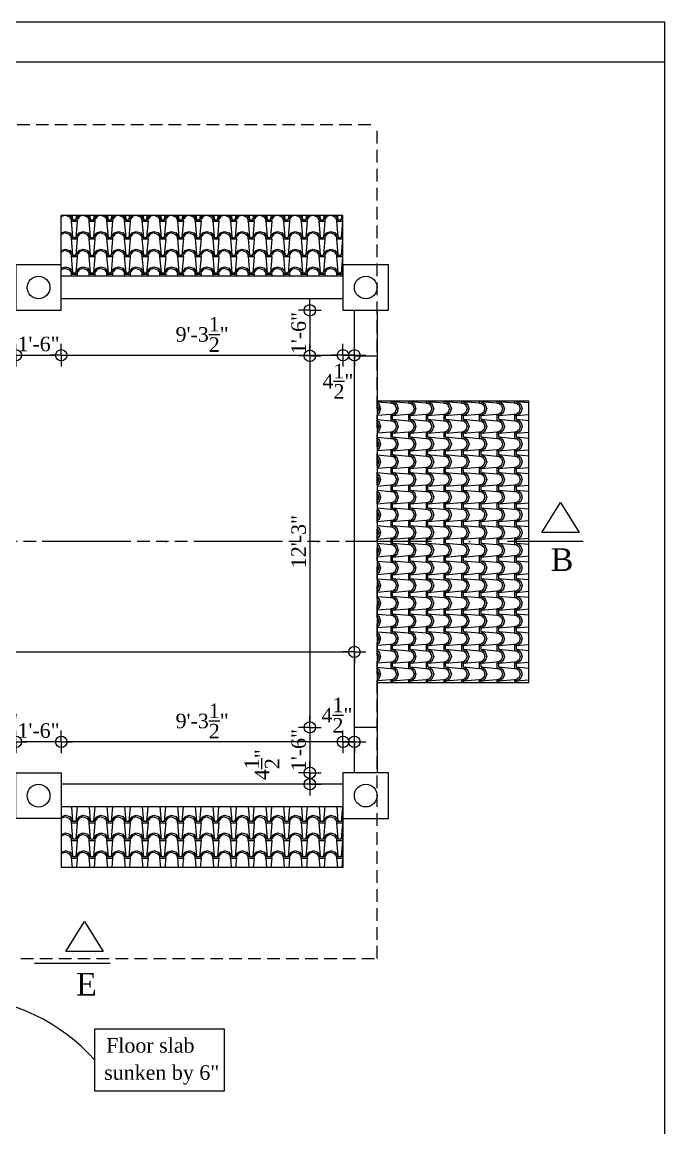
# Model space of a CAD drawing. Extents: x 13301 to 18078, y -1439 to 1911.
# Drawn here: x 15644.9 to 15899.3, y 416.3 to 853.8 of the extents above; entities that cross this region are included whole.
import ezdxf

# ---------------------------------------------------------------- set-up
doc = ezdxf.new("R2010")
doc.units = 0
doc.header["$LTSCALE"] = 20
doc.header["$MEASUREMENT"] = 0
doc.header["$PDMODE"] = 34
doc.header["$PDSIZE"] = 5
doc.linetypes.add('DASHDOT', pattern=[1, 0.5, -0.25, 0, -0.25])
doc.linetypes.add('HIDDEN', pattern=[0.375, 0.25, -0.125])
doc.layers.get('0').update_dxf_attribs({"linetype": 'CONTINUOUS'})
doc.layers.get('Defpoints').update_dxf_attribs({"linetype": 'CONTINUOUS'})
for name, color, linetype in [('border', 230, 'CONTINUOUS'), ('DETTEXT', 7, 'CONTINUOUS'), ('DIMLINE', 254, 'CONTINUOUS'), ('Roof lilne', 31, 'CONTINUOUS'), ('Secline', 13, 'CONTINUOUS'), ('TILE', 22, 'CONTINUOUS'), ('wall', 13, 'CONTINUOUS'), ('WOOD', 7, 'CONTINUOUS')]:
    doc.layers.add(name, color=color, linetype=linetype)
doc.layers.add('correct', color=230, linetype='CONTINUOUS', plot=False)
doc.styles.add('style3', font='TIMES.TTF')
doc.styles.add('style5', font='TIMES.TTF')
doc.dimstyles.new('arch61', dxfattribs={"dimscale": 0, "dimtxt": 5.75, "dimasz": 2.25, "dimexe": 0.18, "dimexo": 0.0625, "dimgap": 1.5, "dimtad": 1, "dimzin": 3, "dimdsep": 46, "dimlunit": 4, "dimtxsty": 'style3', "dimblk": 'BLK', "dimcen": 0, "dimse1": 1, "dimse2": 1, "dimclrd": 256, "dimclrt": 3, "dimazin": 0, "dimtfac": 1, "dimtix": 1, "dimtmove": 2, "dimatfit": 3, "dimldrblk": 'NONE', "dimfxl": 0, "dimtolj": 1, "dimtzin": 0, "dimlwd": -1, "dimarcsym": 0})
pattern_1 = [(274.9697, (61.23866, 1517.04105), (-6.999939149, 84.0000073606), [6.464304, -155.143247]), (180, (61.799, 1510.601), (-7, -7), [0.56, -6.44]), (0, (54.799, 1510.041), (7, 7), [1.96, -5.04]), (90, (56.759, 1510.041), (-7, 7), [0.7, -6.3]), (270, (61.239, 1510.741), (7, -7), [0.7, -6.3]), (0, (61.239, 1510.041), (7, 7), [0.56, -6.44]), (0, (54.799, 1510.601), (7, 7), [1.4, -5.6]), (85.0303, (56.19866, 1510.60105), (6.999939149, 84.0000073606), [6.464304, -155.143247]), (52.6961, (56.19866, 1510.95105), (-90.999901229, -119.000075192), [1.848056, -182.95725]), (18.4349, (57.3187, 1512.421), (14.00000304, 6.99998882), [1.770874, -20.365065]), (341.5651, (58.9987, 1512.981), (-14.00000304, 6.99998882), [1.770874, -20.365065]), (307.3039, (60.67866, 1512.42105), (90.999901229, -119.000075192), [1.848056, -182.95725]), (20.2249, (57.66866, 1511.93105), (-76.99998085, -28.000058349), [1.417395, -140.321804]), (339.7751, (58.99866, 1512.42105), (76.99998085, -28.000058349), [1.417395, -140.321804]), (307.4054, (60.32866, 1511.93105), (70.000069668, -90.999947255), [1.498063, -148.308475]), (52.5946, (56.75866, 1510.74105), (-70.000069668, -90.999947255), [1.498063, -148.308475])]

# ---------------------------------------------------------------- blocks, each defined once
blk = doc.blocks.new('BLK')
for q in [(0, 2), (-2, 0), (0, -2), (2, 0)]:
    blk.add_line((0, 0), q)
blk.add_circle((0, 0), 1)
blk = doc.blocks.new('*D273')
at = {"layer": 'Defpoints', "color": 0}
for p in [(15530.9, 744.29), (15642.4, 744.29), (15642.4, 722.02)]:
    blk.add_point(p, dxfattribs=at)
at = {"layer": 'DIMLINE'}
blk.add_line((15533.15, 722.02), (15640.15, 722.02), dxfattribs=at)
at = {"layer": 'DIMLINE', "xscale": 2.25, "yscale": 2.25, "zscale": 2.25, "rotation": 180}
blk.add_blockref('BLK', (15530.9, 722.02), dxfattribs=at)
at = {"layer": 'DIMLINE', "xscale": 2.25, "yscale": 2.25, "zscale": 2.25}
blk.add_blockref('BLK', (15642.4, 722.02), dxfattribs=at)
at = {"layer": 'DIMLINE', "color": 3, "insert": (15586.65, 730.27), "char_height": 5.75, "attachment_point": 5, "style": 'style3'}
blk.add_mtext('\\A1;9\'-3{\\H1.000000x;\\S1/2;}"', dxfattribs=at)
blk = doc.blocks.new('_None')
blk = doc.blocks.new('*D274')
at = {"layer": 'Defpoints', "color": 0}
for p in [(15642.4, 739.79), (15660.4, 739.79), (15660.4, 722.02)]:
    blk.add_point(p, dxfattribs=at)
at = {"layer": 'DIMLINE'}
blk.add_line((15644.65, 722.02), (15658.15, 722.02), dxfattribs=at)
at = {"layer": 'DIMLINE', "xscale": 2.25, "yscale": 2.25, "zscale": 2.25, "rotation": 180}
blk.add_blockref('BLK', (15642.4, 722.02), dxfattribs=at)
at = {"layer": 'DIMLINE', "xscale": 2.25, "yscale": 2.25, "zscale": 2.25}
blk.add_blockref('BLK', (15660.4, 722.02), dxfattribs=at)
at = {"layer": 'DIMLINE', "color": 3, "insert": (15651.4, 726.45), "char_height": 5.75, "attachment_point": 5, "style": 'style3'}
blk.add_mtext('\\A1;1\'-6"', dxfattribs=at)
blk = doc.blocks.new('*D275')
at = {"layer": 'Defpoints', "color": 0}
for p in [(15660.4, 744.29), (15771.9, 744.29), (15771.9, 722.02)]:
    blk.add_point(p, dxfattribs=at)
at = {"layer": 'DIMLINE'}
blk.add_line((15662.65, 722.02), (15769.65, 722.02), dxfattribs=at)
at = {"layer": 'DIMLINE', "xscale": 2.25, "yscale": 2.25, "zscale": 2.25, "rotation": 180}
blk.add_blockref('BLK', (15660.4, 722.02), dxfattribs=at)
at = {"layer": 'DIMLINE', "xscale": 2.25, "yscale": 2.25, "zscale": 2.25}
blk.add_blockref('BLK', (15771.9, 722.02), dxfattribs=at)
at = {"layer": 'DIMLINE', "color": 3, "insert": (15716.15, 730.27), "char_height": 5.75, "attachment_point": 5, "style": 'style3'}
blk.add_mtext('\\A1;9\'-3{\\H1.000000x;\\S1/2;}"', dxfattribs=at)
blk = doc.blocks.new('*D276')
at = {"layer": 'Defpoints', "color": 0}
for p in [(15776.4, 739.79), (15758.8, 721.79), (15776.4, 721.79)]:
    blk.add_point(p, dxfattribs=at)
at = {"layer": 'DIMLINE'}
blk.add_line((15758.8, 737.54), (15758.8, 724.04), dxfattribs=at)
at = {"layer": 'DIMLINE', "xscale": 2.25, "yscale": 2.25, "zscale": 2.25}
for p, rotation in [((15758.8, 739.79), 90), ((15758.8, 721.79), 270)]:
    blk.add_blockref('BLK', p, dxfattribs=dict(at, rotation=rotation))
at = {"layer": 'DIMLINE', "color": 3, "insert": (15754.37, 730.79), "char_height": 5.75, "attachment_point": 5, "rotation": 90, "style": 'style3'}
blk.add_mtext('\\A1;1\'-6"', dxfattribs=at)
blk = doc.blocks.new('*D277')
at = {"layer": 'Defpoints', "color": 0}
for p in [(15771.9, 739.79), (15776.4, 739.79), (15776.4, 722.02)]:
    blk.add_point(p, dxfattribs=at)
at = {"layer": 'DIMLINE'}
for p, q in [((15769.65, 722.02), (15767.4, 722.02)), ((15771.9, 722.02), (15776.4, 722.02)), ((15778.65, 722.02), (15780.9, 722.02))]:
    blk.add_line(p, q, dxfattribs=at)
at = {"layer": 'DIMLINE', "xscale": 2.25, "yscale": 2.25, "zscale": 2.25}
blk.add_blockref('BLK', (15771.9, 722.02), dxfattribs=at)
at = {"layer": 'DIMLINE', "xscale": 2.25, "yscale": 2.25, "zscale": 2.25, "rotation": 180}
blk.add_blockref('BLK', (15776.4, 722.02), dxfattribs=at)
at = {"layer": 'DIMLINE', "color": 3, "insert": (15769.89, 711.73), "char_height": 5.75, "attachment_point": 5, "style": 'style3'}
blk.add_mtext('\\A1;4{\\H1.000000x;\\S1/2;}"', dxfattribs=at)
blk = doc.blocks.new('*D278')
at = {"layer": 'Defpoints', "color": 0}
for p in [(15776.4, 721.79), (15758.8, 574.79), (15776.4, 574.79)]:
    blk.add_point(p, dxfattribs=at)
at = {"layer": 'DIMLINE'}
blk.add_line((15758.8, 719.54), (15758.8, 577.04), dxfattribs=at)
at = {"layer": 'DIMLINE', "xscale": 2.25, "yscale": 2.25, "zscale": 2.25}
for p, rotation in [((15758.8, 721.79), 90), ((15758.8, 574.79), 270)]:
    blk.add_blockref('BLK', p, dxfattribs=dict(at, rotation=rotation))
at = {"layer": 'DIMLINE', "color": 3, "insert": (15754.37, 648.29), "char_height": 5.75, "attachment_point": 5, "rotation": 90, "style": 'style3'}
blk.add_mtext('\\A1;12\'-3"', dxfattribs=at)
blk = doc.blocks.new('*D279')
at = {"layer": 'Defpoints', "color": 0}
for p in [(15776.4, 574.79), (15758.8, 556.79), (15776.4, 556.79)]:
    blk.add_point(p, dxfattribs=at)
at = {"layer": 'DIMLINE'}
blk.add_line((15758.8, 572.54), (15758.8, 559.04), dxfattribs=at)
at = {"layer": 'DIMLINE', "xscale": 2.25, "yscale": 2.25, "zscale": 2.25}
for p, rotation in [((15758.8, 574.79), 90), ((15758.8, 556.79), 270)]:
    blk.add_blockref('BLK', p, dxfattribs=dict(at, rotation=rotation))
at = {"layer": 'DIMLINE', "color": 3, "insert": (15754.37, 565.79), "char_height": 5.75, "attachment_point": 5, "rotation": 90, "style": 'style3'}
blk.add_mtext('\\A1;1\'-6"', dxfattribs=at)
blk = doc.blocks.new('*D280')
at = {"layer": 'Defpoints', "color": 0}
for p in [(15771.9, 556.79), (15758.8, 552.29), (15771.9, 552.29)]:
    blk.add_point(p, dxfattribs=at)
at = {"layer": 'DIMLINE'}
for p, q in [((15758.8, 559.04), (15758.8, 561.29)), ((15758.8, 556.79), (15758.8, 552.29)), ((15758.8, 550.04), (15758.8, 547.79))]:
    blk.add_line(p, q, dxfattribs=at)
at = {"layer": 'DIMLINE', "xscale": 2.25, "yscale": 2.25, "zscale": 2.25}
for p, rotation in [((15758.8, 556.79), 270), ((15758.8, 552.29), 90)]:
    blk.add_blockref('BLK', p, dxfattribs=dict(at, rotation=rotation))
at = {"layer": 'DIMLINE', "color": 3, "insert": (15739.82, 560.02), "char_height": 5.75, "attachment_point": 5, "rotation": 90, "style": 'style3'}
blk.add_mtext('\\A1;4{\\H1.000000x;\\S1/2;}"', dxfattribs=at)
blk = doc.blocks.new('*D281')
at = {"layer": 'Defpoints', "color": 0}
for p in [(15776.4, 569.08), (15771.9, 556.79), (15776.4, 556.79)]:
    blk.add_point(p, dxfattribs=at)
at = {"layer": 'DIMLINE'}
for p, q in [((15769.65, 569.08), (15767.4, 569.08)), ((15771.9, 569.08), (15776.4, 569.08)), ((15778.65, 569.08), (15780.9, 569.08))]:
    blk.add_line(p, q, dxfattribs=at)
at = {"layer": 'DIMLINE', "xscale": 2.25, "yscale": 2.25, "zscale": 2.25}
blk.add_blockref('BLK', (15771.9, 569.08), dxfattribs=at)
at = {"layer": 'DIMLINE', "xscale": 2.25, "yscale": 2.25, "zscale": 2.25, "rotation": 180}
blk.add_blockref('BLK', (15776.4, 569.08), dxfattribs=at)
at = {"layer": 'DIMLINE', "color": 3, "insert": (15769.5, 579.64), "char_height": 5.75, "attachment_point": 5, "style": 'style3'}
blk.add_mtext('\\A1;4{\\H1.000000x;\\S1/2;}"', dxfattribs=at)
blk = doc.blocks.new('*D282')
at = {"layer": 'Defpoints', "color": 0}
for p in [(15660.4, 569.08), (15660.4, 552.29), (15771.9, 552.29)]:
    blk.add_point(p, dxfattribs=at)
at = {"layer": 'DIMLINE'}
blk.add_line((15769.65, 569.08), (15662.65, 569.08), dxfattribs=at)
at = {"layer": 'DIMLINE', "xscale": 2.25, "yscale": 2.25, "zscale": 2.25, "rotation": 180}
blk.add_blockref('BLK', (15660.4, 569.08), dxfattribs=at)
at = {"layer": 'DIMLINE', "xscale": 2.25, "yscale": 2.25, "zscale": 2.25}
blk.add_blockref('BLK', (15771.9, 569.08), dxfattribs=at)
at = {"layer": 'DIMLINE', "color": 3, "insert": (15716.15, 577.33), "char_height": 5.75, "attachment_point": 5, "style": 'style3'}
blk.add_mtext('\\A1;9\'-3{\\H1.000000x;\\S1/2;}"', dxfattribs=at)
blk = doc.blocks.new('*D283')
at = {"layer": 'Defpoints', "color": 0}
for p in [(15642.4, 569.08), (15642.4, 556.79), (15660.4, 556.79)]:
    blk.add_point(p, dxfattribs=at)
at = {"layer": 'DIMLINE'}
blk.add_line((15658.15, 569.08), (15644.65, 569.08), dxfattribs=at)
at = {"layer": 'DIMLINE', "xscale": 2.25, "yscale": 2.25, "zscale": 2.25, "rotation": 180}
blk.add_blockref('BLK', (15642.4, 569.08), dxfattribs=at)
at = {"layer": 'DIMLINE', "xscale": 2.25, "yscale": 2.25, "zscale": 2.25}
blk.add_blockref('BLK', (15660.4, 569.08), dxfattribs=at)
at = {"layer": 'DIMLINE', "color": 3, "insert": (15651.4, 573.5), "char_height": 5.75, "attachment_point": 5, "style": 'style3'}
blk.add_mtext('\\A1;1\'-6"', dxfattribs=at)
blk = doc.blocks.new('*D284')
at = {"layer": 'Defpoints', "color": 0}
for p in [(15618.9, 569.08), (15618.9, 552.29), (15642.4, 552.29)]:
    blk.add_point(p, dxfattribs=at)
at = {"layer": 'DIMLINE'}
for p, q in [((15616.65, 569.08), (15614.4, 569.08)), ((15642.4, 569.08), (15618.9, 569.08)), ((15644.65, 569.08), (15646.9, 569.08))]:
    blk.add_line(p, q, dxfattribs=at)
at = {"layer": 'DIMLINE', "xscale": 2.25, "yscale": 2.25, "zscale": 2.25}
blk.add_blockref('BLK', (15618.9, 569.08), dxfattribs=at)
at = {"layer": 'DIMLINE', "xscale": 2.25, "yscale": 2.25, "zscale": 2.25, "rotation": 180}
blk.add_blockref('BLK', (15642.4, 569.08), dxfattribs=at)
at = {"layer": 'DIMLINE', "color": 3, "insert": (15630.65, 577.28), "char_height": 5.75, "attachment_point": 5, "style": 'style3'}
blk.add_mtext('\\A1;1\'-11{\\H1.000000x;\\S1/2;}"', dxfattribs=at)
blk = doc.blocks.new('*D329')
at = {"layer": 'Defpoints', "color": 0}
for p in [(15396.9, 635.98), (15776.4, 635.98), (15776.4, 604.63)]:
    blk.add_point(p, dxfattribs=at)
at = {"layer": 'DIMLINE'}
blk.add_line((15399.15, 604.63), (15774.15, 604.63), dxfattribs=at)
at = {"layer": 'DIMLINE', "xscale": 2.25, "yscale": 2.25, "zscale": 2.25, "rotation": 180}
blk.add_blockref('BLK', (15396.9, 604.63), dxfattribs=at)
at = {"layer": 'DIMLINE', "xscale": 2.25, "yscale": 2.25, "zscale": 2.25}
blk.add_blockref('BLK', (15776.4, 604.63), dxfattribs=at)
at = {"layer": 'DIMLINE', "color": 3, "insert": (15586.65, 612.88), "char_height": 5.75, "attachment_point": 5, "style": 'style3'}
blk.add_mtext('\\A1;31\'-7{\\H1.000000x;\\S1/2;}"', dxfattribs=at)

msp = doc.modelspace()

# ---------------------------------------------------------------- hatches: boundary and pattern name
at = {"layer": 'TILE'}
h = msp.add_hatch(dxfattribs=at)
h.set_pattern_fill('SPANTILE', color=256, scale=7, style=0)
h.set_pattern_definition(pattern_1)
h.paths.add_polyline_path([(15771.899, 753.29), (15771.899, 777.29), (15660.399, 777.29), (15660.399, 753.29)])
h = msp.add_hatch(dxfattribs=at)
h.set_pattern_fill('SPANTILE', color=256, scale=7, angle=270, style=0)
h.set_pattern_definition([(184.9697, (61.79866, 1503.60105), (84.0000073606, 6.999939149), [6.464304, -155.143247]), (90, (55.359, 1503.041), (-7, 7), [0.56, -6.44]), (270, (54.799, 1510.041), (7, -7), [1.96, -5.04]), (0, (54.799, 1508.081), (7, 7), [0.7, -6.3]), (180, (55.499, 1503.601), (-7, -7), [0.7, -6.3]), (270, (54.799, 1503.601), (7, -7), [0.56, -6.44]), (270, (55.359, 1510.041), (7, -7), [1.4, -5.6]), (355.0303, (55.35866, 1508.64105), (84.0000073606, -6.999939149), [6.464304, -155.143247]), (322.6961, (55.70866, 1508.64105), (-119.000075192, 90.999901229), [1.848056, -182.95725]), (288.4349, (57.1787, 1507.521), (6.99998882, -14.00000304), [1.770874, -20.365065]), (251.5651, (57.7387, 1505.841), (6.99998882, 14.00000304), [1.770874, -20.365065]), (217.3039, (57.17866, 1504.16105), (-119.000075192, -90.999901229), [1.848056, -182.95725]), (290.2249, (56.68866, 1507.17105), (-28.000058349, 76.99998085), [1.417395, -140.321804]), (249.7751, (57.17866, 1505.84105), (-28.000058349, -76.99998085), [1.417395, -140.321804]), (217.4054, (56.68866, 1504.51105), (-90.999947255, -70.000069668), [1.498063, -148.308475]), (322.5946, (55.49866, 1508.08105), (-90.999947255, 70.000069668), [1.498063, -148.308475])])
h.paths.add_polyline_path([(15845.399, 704.04), (15785.399, 704.04), (15785.399, 592.54), (15845.399, 592.54)])
h = msp.add_hatch(dxfattribs=at)
h.set_pattern_fill('SPANTILE', color=256, scale=7, style=0)
h.set_pattern_definition(pattern_1)
h.paths.add_polyline_path([(15771.899, 519.29), (15771.899, 543.29), (15660.399, 543.29), (15660.399, 519.29)])

# ---------------------------------------------------------------- linework, layer by layer
for p, q in [((15771.899, 753.29), (15660.399, 753.29)), ((15771.899, 744.29), (15660.399, 744.29)), ((15776.399, 721.79), (15776.399, 739.79)), ((15785.399, 739.79), (15785.399, 721.79)), ((15776.399, 556.79), (15776.399, 574.79)), ((15785.399, 574.79), (15785.399, 556.79)), ((15771.899, 552.29), (15660.399, 552.29)), ((15771.899, 543.29), (15660.399, 543.29))]:
    msp.add_line(p, q)
at = {"layer": 'border'}
msp.add_line((15899.303, 837.963), (14906.854, 837.963), dxfattribs=at)
at = {"layer": 'correct', "color": 3}
msp.add_lwpolyline([(14906.854, -339.116), (15899.303, -339.116), (15899.303, 853.823), (14906.854, 853.823)], close=True, dxfattribs=at)
at = {"layer": 'DETTEXT'}
msp.add_lwpolyline([(15673.62, 455.463), (15724.848, 455.463), (15724.848, 430.854), (15673.62, 430.854)], close=True, dxfattribs=at)
msp.add_arc((15618.164, 393.996), 74.11, 41.55748, 133.76715, dxfattribs=at)
at = {"layer": 'Roof lilne', "linetype": 'HIDDEN'}
for p, q in [((15387.899, 813.29), (15785.399, 813.29)), ((15785.399, 483.29), (15785.399, 813.29)), ((15785.399, 648.29), (15387.899, 648.29)), ((15396.899, 483.29), (15785.399, 483.29))]:
    msp.add_line(p, q, dxfattribs=at)
at = {"layer": 'Roof lilne'}
for p, q in [((15771.899, 777.29), (15660.399, 777.29)), ((15660.399, 753.29), (15660.399, 777.29)), ((15771.899, 753.29), (15771.899, 777.29)), ((15785.399, 704.04), (15845.399, 704.04)), ((15845.399, 592.54), (15845.399, 704.04)), ((15785.399, 592.54), (15845.399, 592.54)), ((15660.399, 543.29), (15660.399, 519.29)), ((15771.899, 543.29), (15771.899, 519.29)), ((15771.899, 519.29), (15660.399, 519.29))]:
    msp.add_line(p, q, dxfattribs=at)
at = {"layer": 'Secline', "linetype": 'DASHDOT', "ltscale": 3}
for p, q in [((15866.983, 648.29), (15013.833, 648.29)), ((15679.815, 481.338), (14951.955, 481.338))]:
    msp.add_line(p, q, dxfattribs=at)
at = {"layer": 'Secline', "linetype": 'DASHDOT', "ltscale": 5}
for points in [[(15858.014, 663.808), (15865.398, 651.883), (15850.63, 651.883)], [(15669.61, 498.035), (15676.994, 486.111), (15662.226, 486.111)]]:
    msp.add_lwpolyline(points, close=True, dxfattribs=at)
at = {"layer": 'wall'}
for p, q in [((15776.399, 574.79), (15776.399, 721.79)), ((15776.399, 721.79), (15785.399, 721.79)), ((15785.399, 721.79), (15785.399, 574.79)), ((15785.399, 574.79), (15776.399, 574.79))]:
    msp.add_line(p, q, dxfattribs=at)
for points in [[(15660.399, 757.79), (15642.399, 757.79), (15642.399, 739.79), (15660.399, 739.79)], [(15789.899, 757.79), (15771.899, 757.79), (15771.899, 739.79), (15789.899, 739.79)], [(15660.399, 538.79), (15642.399, 538.79), (15642.399, 556.79), (15660.399, 556.79)], [(15789.899, 556.79), (15771.899, 556.79), (15771.899, 538.79), (15789.899, 538.79)]]:
    msp.add_lwpolyline(points, close=True, dxfattribs=at)
at = {"layer": 'WOOD'}
for centre in [(15651.399, 748.818), (15780.899, 748.818), (15651.399, 547.763), (15780.899, 547.818)]:
    msp.add_circle(centre, 4.5, dxfattribs=at)

# ---------------------------------------------------------------- texts
at = {"layer": 'DETTEXT', "style": 'style5'}
for s, p in [('Floor slab', (15678.145, 446.099)), ('sunken by 6"', (15677.396, 435.347))]:
    msp.add_text(s, height=5.75, dxfattribs=at).set_placement(p)
at = {"layer": 'Secline', "linetype": 'DASHDOT', "ltscale": 5, "style": 'style5'}
for s, p in [('B', (15854.097, 636.7)), ('E', (15666.246, 468.69))]:
    msp.add_text(s, height=8.937, dxfattribs=at).set_placement(p)

# ---------------------------------------------------------------- dimensions: what is measured, and where the dimension line sits
at = {"layer": 'DIMLINE'}
for base, p1, p2, picture, middle in [((15642.399, 722.02), (15530.899, 744.29), (15642.399, 744.29), '*D273', (15586.649, 730.274)), ((15771.899, 722.02), (15660.399, 744.29), (15771.899, 744.29), '*D275', (15716.149, 730.274)), ((15660.399, 722.02), (15642.399, 739.79), (15660.399, 739.79), '*D274', (15651.399, 726.445)), ((15776.399, 604.628), (15396.899, 635.981), (15776.399, 635.981), '*D329', (15586.649, 612.882)), ((15618.899, 569.079), (15642.399, 552.29), (15618.899, 552.29), '*D284', (15630.649, 577.275)), ((15660.399, 569.079), (15771.899, 552.29), (15660.399, 552.29), '*D282', (15716.149, 577.333)), ((15642.399, 569.079), (15660.399, 556.79), (15642.399, 556.79), '*D283', (15651.399, 573.504))]:
    dim = msp.add_linear_dim(base=base, p1=p1, p2=p2, dimstyle='arch61', override={"dimscale": 1, "dimfxl": 0.25}, dxfattribs=at)
    dim.commit()
    dim.dimension.update_dxf_attribs({"geometry": picture, "text_midpoint": middle})
for base, p1, p2, picture, middle in [((15758.8, 721.79), (15776.399, 739.79), (15776.399, 721.79), '*D276', (15754.375, 730.79)), ((15758.8, 574.79), (15776.399, 721.79), (15776.399, 574.79), '*D278', (15754.375, 648.29)), ((15758.8, 556.79), (15776.399, 574.79), (15776.399, 556.79), '*D279', (15754.375, 565.79))]:
    dim = msp.add_linear_dim(base=base, p1=p1, p2=p2, angle=90, dimstyle='arch61', override={"dimscale": 1, "dimfxl": 0.25}, dxfattribs=at)
    dim.commit()
    dim.dimension.update_dxf_attribs({"geometry": picture, "text_midpoint": middle})
for base, p1, p2, picture, middle in [((15776.399, 722.02), (15771.899, 739.79), (15776.399, 739.79), '*D277', (15769.889, 711.73)), ((15776.399, 569.079), (15771.899, 556.79), (15776.399, 556.79), '*D281', (15769.5, 579.641))]:
    dim = msp.add_linear_dim(base=base, p1=p1, p2=p2, dimstyle='arch61', override={"dimscale": 1, "dimfxl": 0.25}, dxfattribs=at)
    dim.commit()
    dim.dimension.update_dxf_attribs({"geometry": picture, "text_midpoint": middle, "dimtype": 160})
dim = msp.add_linear_dim(base=(15758.8, 552.29), p1=(15771.899, 556.79), p2=(15771.899, 552.29), angle=90, dimstyle='arch61', override={"dimscale": 1, "dimfxl": 0.25}, dxfattribs=at)
dim.commit()
dim.dimension.update_dxf_attribs({"geometry": '*D280', "text_midpoint": (15739.82, 560.019), "dimtype": 160})

doc.saveas('drawing.dxf')
